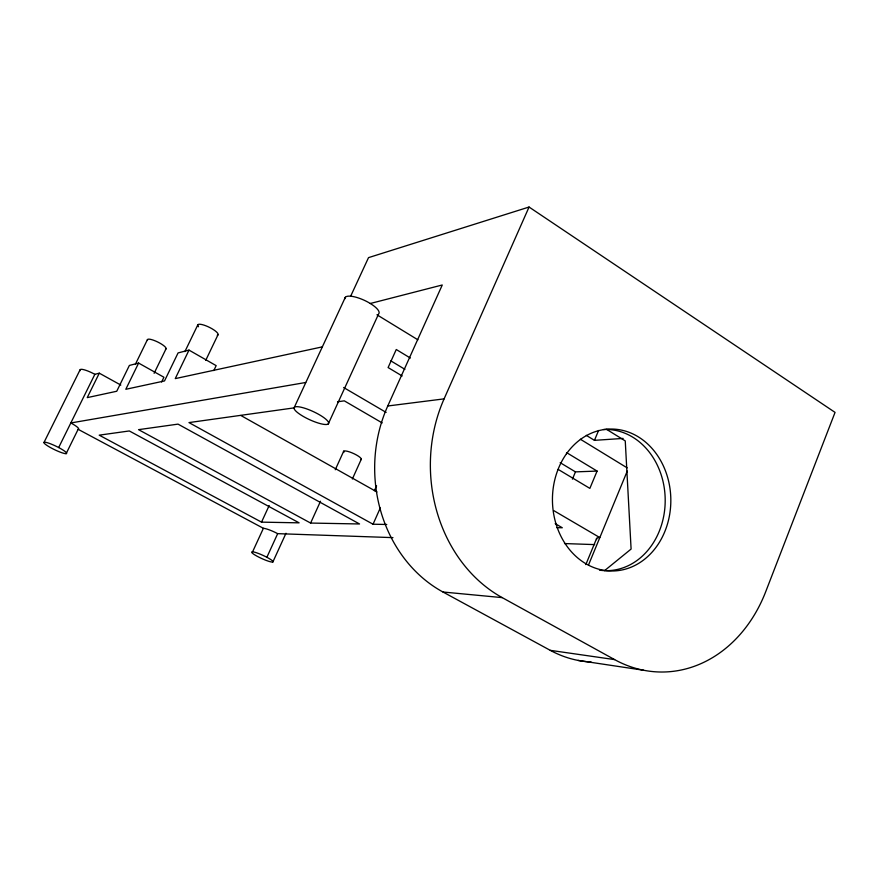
<?xml version="1.0" encoding="UTF-8"?>
<svg xmlns="http://www.w3.org/2000/svg" width="879" height="879" viewBox="0 0 879 879"><rect width="100%" height="100%" fill="white"/><g stroke="black" fill="none" stroke-linecap="round" stroke-linejoin="round"><path stroke-width="1.32" d="M588.469 565.098L627.265 471.078M585.821 564.604L596.61 538.475M566.548 452.597L597.083 471.078L589.864 488.383L558.198 469.419M572.427 479.143L575.47 471.88L597.083 471.078M586.304 435.347L594.446 440.346L598.599 430.457M614.608 659.602L502.217 597.621A144.409 122.533 87.6 0 1 444.093 398.868L529.059 207.037L835.05 412.394L765.719 591.688A139.794 114.677 -89.8 0 1 614.608 659.602L550.265 650.339L442.972 592.006A135.366 117.017 87.6 0 1 387.76 405.988L442.269 284.983L370.279 303.497M294.322 407.845L188.974 422.59L373.048 524.225L380.299 507.93M374.399 490.746L376.586 485.845M352.369 478.989L361.335 459.113M310.606 523.06L359.544 523.972L178.03 424.128L138.552 429.655L310.606 523.06L320.505 501.25M335.262 469.76L343.711 451.147M266.875 557.264L277.676 533.652L392.957 537.629M328.263 423.942A18.986 4.45 24.8 0 0 306.079 408.68A18.986 4.45 24.8 0 0 299.651 414.141A18.986 4.45 24.8 0 0 328.263 423.942L378.607 313.946A18.69 5.735 24.9 0 0 363.84 300.091A18.69 5.735 24.9 0 0 344.909 298.728M272.875 561.967A11.757 1.703 24.6 0 0 258.723 553.572A11.757 1.703 24.6 0 0 255.404 555.275A11.757 1.703 24.6 0 0 272.875 561.967L285.994 533.256M252.581 551.825L263.403 528.312A11.713 1.879 24.6 0 1 277.676 533.652M261.524 522.137L299.102 522.84L129.312 430.952L99.206 435.16L261.524 522.137L269.183 505.513M294.322 407.318L345.337 297.278M350.721 296.08L368.521 257.635L529.059 207.037M213.817 370.575L216.168 365.642L189.007 350.106L178.074 352.918L164.516 380.937L125.796 389.298L138.618 363.071L163.923 377.256L161.626 382.002M205.752 360.313L217.992 334.767M189.007 350.106L175.251 378.618L322.406 346.853M184.898 351.6L197.83 324.834M154.122 373.311L166.054 348.765M135.421 364.203L147.419 339.646M66.134 453.663A12.581 1.879 25.8 0 0 52.839 444.763A12.581 1.879 25.8 0 0 46.928 445.422A12.581 1.879 25.8 0 0 66.134 453.663L78.132 429.304A12.537 2.077 25.9 0 0 70.814 422.964L305.683 382.497M58.673 447.543L94.855 374.322L99.294 373.179L120.808 385.057M99.294 373.179L87.23 397.627L116.742 391.254L129.378 365.444L138.618 363.071M43.95 442.555L80.077 369.817M604.543 570.658L631.1 549.056L625.255 440.917L606.609 429.37M337.547 401.791L344.304 400.846L382.211 422.92M387.76 405.988L444.093 398.868M594.446 440.346L623.123 438.423M373.048 524.225L386.76 524.477M556.814 527.664L562.307 527.763L555.198 523.631M564.494 543.563L594.676 544.606M442.972 592.006L502.217 597.621M578.041 660.404L643.626 670.248M78.132 429.304L263.403 528.312M240.835 415.47L376.97 491.954M343.645 387.518L386.145 412.416M553.781 510.622L599.819 537.585A17.646 4.076 22 0 0 596.632 539.629M402.175 375.981L388.1 367.554L396.264 349.512L410.361 358.05M390.803 360.851L404.911 369.334M560.187 462.684L575.47 471.88M376.959 314.781L417.877 339.81M580.371 439.236L627.134 467.848M343.876 452.443A9.746 2.176 24.3 0 1 352.138 452.894A9.746 2.176 24.3 0 1 361.082 459.629M80.308 370.63A12.449 2.45 26.2 0 1 83.813 369.685A12.449 2.45 26.2 0 1 94.855 374.322M147.507 340.382A10.372 2.395 26.2 0 1 157.704 341.997A10.372 2.395 26.2 0 1 165.472 349.172M198.522 326.757A11.24 2.835 26 0 1 207.982 326.68A11.24 2.835 26 0 1 217.278 335.24M591.127 662.008A131.312 109.963 -89.7 0 1 550.265 650.339M603.455 429.501A70.617 58.992 89.1 0 1 665.161 502.854A70.617 58.992 89.1 0 1 599.5 570.163M566.45 453.806A70.99 59.201 89 0 0 601.082 569.779A70.99 59.201 89 0 0 667.348 476.44A70.99 59.201 89 0 0 566.45 453.806"/></g></svg>
